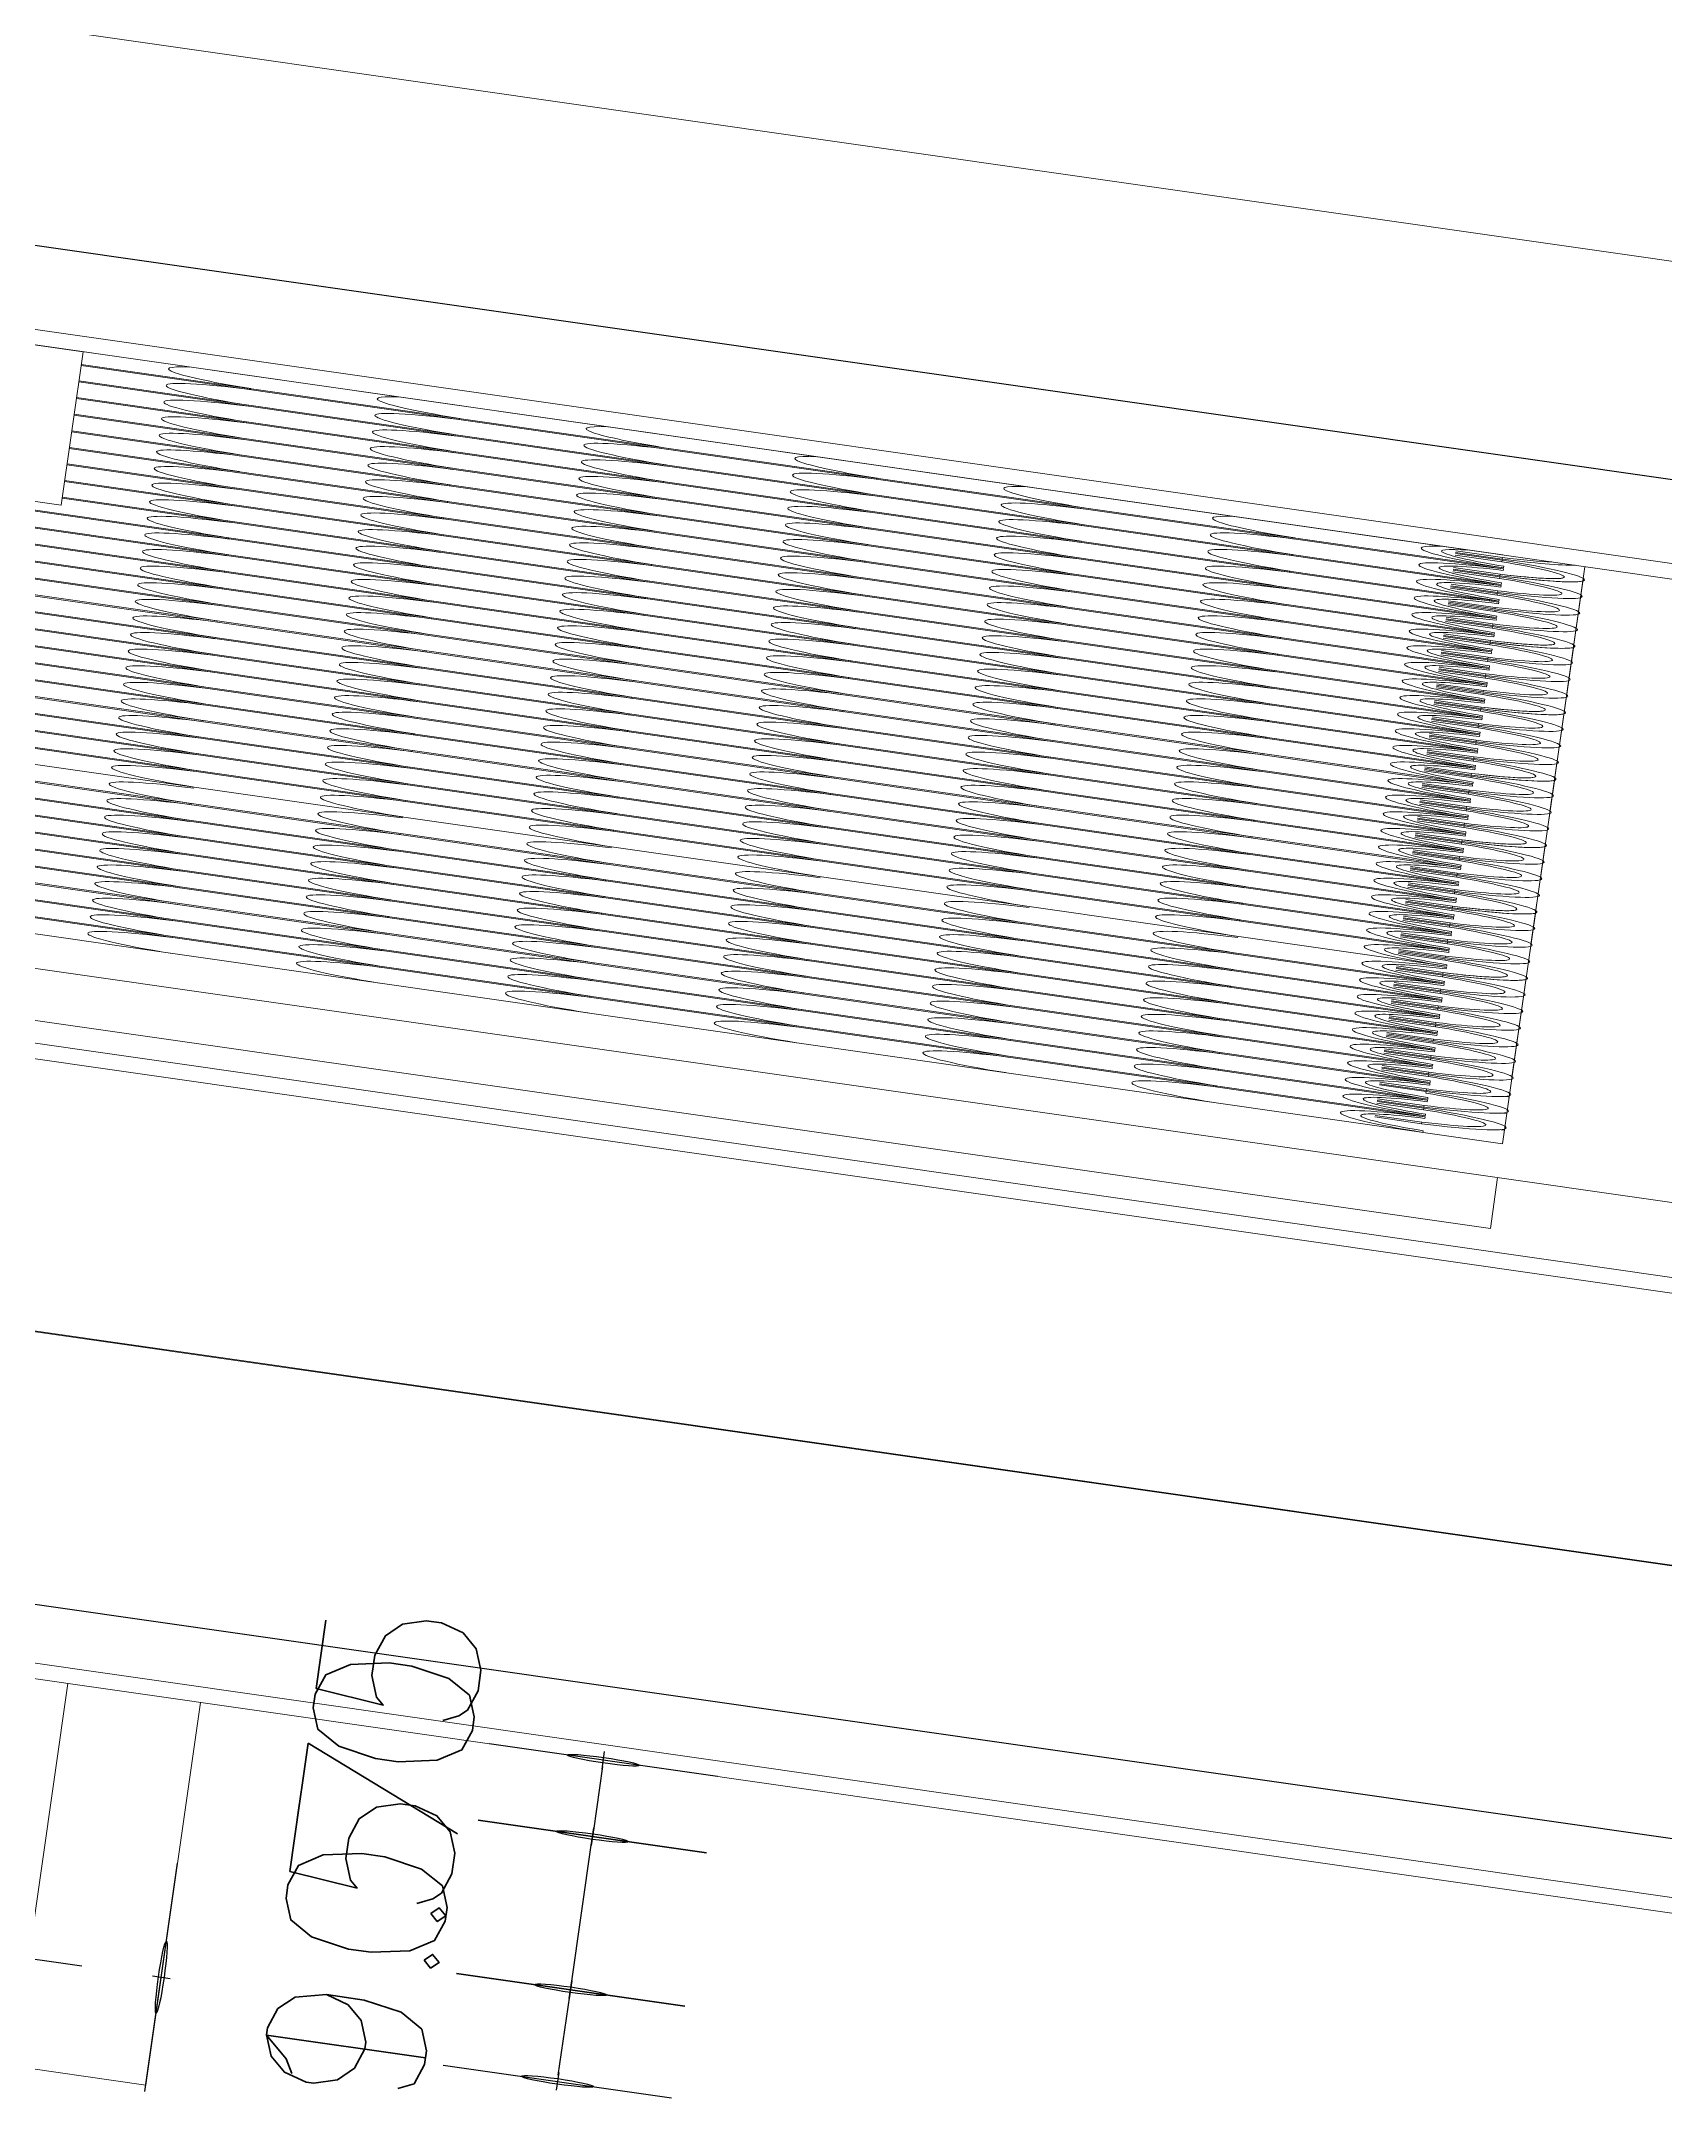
# Model space of a CAD drawing. Header units: millimetres. Extents: x -361192058 to 101130107379, y -14071650034 to 19218552450.
# Drawn here: x -135019.9 to -134947.8, y 40342.8 to 40434.7 of the extents above; entities that cross this region are included whole.
import ezdxf
from ezdxf.enums import TextEntityAlignment as Align

# ---------------------------------------------------------------- set-up
doc = ezdxf.new("R2010")
doc.units = ezdxf.units.MM
doc.header["$LTSCALE"] = 0.5
doc.linetypes.add('HIDDEN', pattern=[0.375, 0.25, -0.125])
for name, color, linetype in [('02', 2, 'Continuous'), ('DIVERSOS', 4, 'Continuous'), ('JANELAS_INTERNO', 2, 'Continuous'), ('parede', 2, 'Continuous'), ('PISO', 8, 'Continuous'), ('proj', 8, 'HIDDEN')]:
    doc.layers.add(name, color=color, linetype=linetype)
doc.layers.add('E-lay-9', color=9, linetype='Continuous', lineweight=9)
doc.styles.get("Standard").update_dxf_attribs({"font": 'txt.shx', "height": 0.12})
doc.dimstyles.new('ESCALA50', dxfattribs={"dimtxt": 0.1, "dimasz": 0.06, "dimexe": 0.18, "dimexo": 0.06, "dimgap": 0.1, "dimtad": 1, "dimzin": 4, "dimdsep": 46, "dimtxsty": 'Standard', "dimblk1": 'BOLA', "dimblk2": 'BOLA', "dimsah": 1, "dimcen": -0.06, "dimse1": 1, "dimse2": 1, "dimclrd": 7, "dimclrt": 3, "dimadec": 0, "dimazin": 0, "dimtfac": 1, "dimtix": 1, "dimtmove": 0, "dimatfit": 3, "dimldrblk": 'BOLA', "dimfxl": 0, "dimtolj": 1, "dimtzin": 4, "dimarcsym": 0})

# ---------------------------------------------------------------- blocks, each defined once
blk = doc.blocks.new('BOLA')
for p, q in [((0, -1.435), (0, 1.435)), ((-1.435, 0), (1.435, 0))]:
    blk.add_line(p, q)
blk.add_circle((0, 0), 0.452)
blk = doc.blocks.new('*D768')
at = {"layer": 'Defpoints', "color": 0, "transparency": 16777216}
for p in [(3914.988, 2426.838), (3914.988, 2419.338), (3915.7056, 2419.338)]:
    blk.add_point(p, dxfattribs=at)
at = {"layer": 'DIVERSOS', "color": 7, "lineweight": -2, "transparency": 16777216}
blk.add_line((3915.7056, 2426.778), (3915.7056, 2419.398), dxfattribs=at)
at = {"layer": 'DIVERSOS', "color": 7, "lineweight": -2, "transparency": 16777216, "xscale": 0.06, "yscale": 0.06, "zscale": 0.06}
for p, rotation in [((3915.7056, 2426.838), 90), ((3915.7056, 2419.338), 270)]:
    blk.add_blockref('BOLA', p, dxfattribs=dict(at, rotation=rotation))
at = {"layer": 'DIVERSOS', "color": 3, "lineweight": 18, "transparency": 16777216, "insert": (3915.5456, 2423.088), "char_height": 0.12, "attachment_point": 5, "rotation": 90}
blk.add_mtext('\\A1;7.50', dxfattribs=at)
blk = doc.blocks.new('*D771')
at = {"layer": 'Defpoints', "color": 0, "transparency": 16777216}
for p in [(3909.838, 2430.188), (3908.7717, 2419.838), (3909.838, 2419.838)]:
    blk.add_point(p, dxfattribs=at)
at = {"layer": 'DIVERSOS', "color": 7, "lineweight": -2, "transparency": 16777216}
blk.add_line((3908.7717, 2430.128), (3908.7717, 2419.898), dxfattribs=at)
at = {"layer": 'DIVERSOS', "color": 7, "lineweight": -2, "transparency": 16777216, "xscale": 0.06, "yscale": 0.06, "zscale": 0.06}
for p, rotation in [((3908.7717, 2430.188), 90), ((3908.7717, 2419.838), 270)]:
    blk.add_blockref('BOLA', p, dxfattribs=dict(at, rotation=rotation))
at = {"layer": 'DIVERSOS', "color": 3, "lineweight": 18, "transparency": 16777216, "insert": (3908.6117, 2425.013), "char_height": 0.12, "attachment_point": 5, "rotation": 90}
blk.add_mtext('\\A1;10.35', dxfattribs=at)
blk = doc.blocks.new('*D772')
at = {"layer": 'Defpoints', "color": 0, "transparency": 16777216}
for p in [(3912.2986, 2426.838), (3912.2986, 2426.238), (3912.2986, 2426.238)]:
    blk.add_point(p, dxfattribs=at)
at = {"layer": 'DIVERSOS', "color": 7, "lineweight": -2, "transparency": 16777216}
blk.add_line((3912.2986, 2426.778), (3912.2986, 2426.298), dxfattribs=at)
at = {"layer": 'DIVERSOS', "color": 7, "lineweight": -2, "transparency": 16777216, "xscale": 0.06, "yscale": 0.06, "zscale": 0.06}
for p, rotation in [((3912.2986, 2426.838), 90), ((3912.2986, 2426.238), 270)]:
    blk.add_blockref('BOLA', p, dxfattribs=dict(at, rotation=rotation))
at = {"layer": 'DIVERSOS', "color": 3, "lineweight": 18, "transparency": 16777216, "insert": (3912.1386, 2426.538), "char_height": 0.12, "attachment_point": 5, "rotation": 90}
blk.add_mtext('\\A1;.60', dxfattribs=at)
blk = doc.blocks.new('*D774')
at = {"layer": 'Defpoints', "color": 0, "transparency": 16777216}
for p in [(3927.9649, 2427.4176), (3928.7425, 2427.4176), (3927.9649, 2422.4176)]:
    blk.add_point(p, dxfattribs=at)
at = {"layer": 'E-lay-9', "color": 7, "lineweight": -2, "transparency": 16777216}
blk.add_line((3928.7425, 2422.4776), (3928.7425, 2427.3576), dxfattribs=at)
at = {"layer": 'E-lay-9', "color": 7, "lineweight": -2, "transparency": 16777216, "xscale": 0.06, "yscale": 0.06, "zscale": 0.06}
for p, rotation in [((3928.7425, 2427.4176), 90), ((3928.7425, 2422.4176), 270)]:
    blk.add_blockref('BOLA', p, dxfattribs=dict(at, rotation=rotation))
at = {"layer": 'E-lay-9', "color": 3, "lineweight": 18, "transparency": 16777216, "insert": (3928.5825, 2424.9176), "char_height": 0.12, "attachment_point": 5, "rotation": 90}
blk.add_mtext('\\A1;5.00', dxfattribs=at)
blk = doc.blocks.new('*D829')
at = {"layer": 'Defpoints', "color": 0, "transparency": 16777216}
for p in [(3895.7116, 2435.988), (3894.6616, 2419.838), (3895.0576, 2419.838)]:
    blk.add_point(p, dxfattribs=at)
at = {"layer": 'DIVERSOS', "color": 7, "lineweight": -2, "transparency": 16777216}
blk.add_line((3895.0576, 2435.928), (3895.0576, 2419.898), dxfattribs=at)
at = {"layer": 'DIVERSOS', "color": 7, "lineweight": -2, "transparency": 16777216, "xscale": 0.06, "yscale": 0.06, "zscale": 0.06}
for p, rotation in [((3895.0576, 2435.988), 90), ((3895.0576, 2419.838), 270)]:
    blk.add_blockref('BOLA', p, dxfattribs=dict(at, rotation=rotation))
at = {"layer": 'DIVERSOS', "color": 3, "lineweight": 18, "transparency": 16777216, "insert": (3894.8976, 2427.913), "char_height": 0.12, "attachment_point": 5, "rotation": 90}
blk.add_mtext('\\A1;16.15', dxfattribs=at)
blk = doc.blocks.new('*D839')
at = {"layer": 'Defpoints', "color": 0, "transparency": 16777216}
for p in [(3914.2405, 2426.838), (3914.988, 2426.838), (3914.2405, 2425.9341)]:
    blk.add_point(p, dxfattribs=at)
at = {"layer": 'JANELAS_INTERNO', "color": 7, "lineweight": -2, "transparency": 16777216}
blk.add_line((3914.928, 2425.9341), (3914.3005, 2425.9341), dxfattribs=at)
at = {"layer": 'JANELAS_INTERNO', "color": 7, "lineweight": -2, "transparency": 16777216, "xscale": 0.06, "yscale": 0.06, "zscale": 0.06, "rotation": 180}
blk.add_blockref('BOLA', (3914.2405, 2425.9341), dxfattribs=at)
at = {"layer": 'JANELAS_INTERNO', "color": 7, "lineweight": -2, "transparency": 16777216, "xscale": 0.06, "yscale": 0.06, "zscale": 0.06}
blk.add_blockref('BOLA', (3914.988, 2425.9341), dxfattribs=at)
at = {"layer": 'JANELAS_INTERNO', "color": 3, "lineweight": 18, "transparency": 16777216, "insert": (3914.6143, 2426.0941), "char_height": 0.12, "attachment_point": 5}
blk.add_mtext('\\A1;.75', dxfattribs=at)
blk = doc.blocks.new('*D840')
at = {"layer": 'Defpoints', "color": 0, "transparency": 16777216}
for p in [(3912.7405, 2426.838), (3914.2405, 2426.838), (3914.2405, 2425.9341)]:
    blk.add_point(p, dxfattribs=at)
at = {"layer": 'JANELAS_INTERNO', "color": 7, "lineweight": -2, "transparency": 16777216}
blk.add_line((3912.8005, 2425.9341), (3914.1805, 2425.9341), dxfattribs=at)
at = {"layer": 'JANELAS_INTERNO', "color": 7, "lineweight": -2, "transparency": 16777216, "xscale": 0.06, "yscale": 0.06, "zscale": 0.06, "rotation": 180}
blk.add_blockref('BOLA', (3912.7405, 2425.9341), dxfattribs=at)
at = {"layer": 'JANELAS_INTERNO', "color": 7, "lineweight": -2, "transparency": 16777216, "xscale": 0.06, "yscale": 0.06, "zscale": 0.06}
blk.add_blockref('BOLA', (3914.2405, 2425.9341), dxfattribs=at)
at = {"layer": 'JANELAS_INTERNO', "color": 3, "lineweight": 18, "transparency": 16777216, "insert": (3913.4905, 2426.0941), "char_height": 0.12, "attachment_point": 5}
blk.add_mtext('\\A1;1.50', dxfattribs=at)
blk = doc.blocks.new('*D841')
at = {"layer": 'Defpoints', "color": 0, "transparency": 16777216}
for p in [(3911.843, 2426.838), (3912.7405, 2426.838), (3912.7405, 2425.9341)]:
    blk.add_point(p, dxfattribs=at)
at = {"layer": 'JANELAS_INTERNO', "color": 7, "lineweight": -2, "transparency": 16777216}
blk.add_line((3911.903, 2425.9341), (3912.6805, 2425.9341), dxfattribs=at)
at = {"layer": 'JANELAS_INTERNO', "color": 7, "lineweight": -2, "transparency": 16777216, "xscale": 0.06, "yscale": 0.06, "zscale": 0.06, "rotation": 180}
blk.add_blockref('BOLA', (3911.843, 2425.9341), dxfattribs=at)
at = {"layer": 'JANELAS_INTERNO', "color": 7, "lineweight": -2, "transparency": 16777216, "xscale": 0.06, "yscale": 0.06, "zscale": 0.06}
blk.add_blockref('BOLA', (3912.7405, 2425.9341), dxfattribs=at)
at = {"layer": 'JANELAS_INTERNO', "color": 3, "lineweight": 18, "transparency": 16777216, "insert": (3912.2918, 2426.0941), "char_height": 0.12, "attachment_point": 5}
blk.add_mtext('\\A1;.90', dxfattribs=at)
blk = doc.blocks.new('APROVADO QUADRA 21.2 MBVII')
at = {"layer": '02', "color": 8, "lineweight": 18}
for p, q in [((3921.3065, 2425.3346), (3921.3065, 2427.4176)), ((3921.8065, 2427.4176), (3921.8065, 2425.0176)), ((3921.8065, 2425.3346), (3921.3065, 2425.3346))]:
    blk.add_line(p, q, dxfattribs=at)
at = {"layer": '02', "lineweight": 18}
for points in [[(3918.3192, 2446.6633), (3904.4806, 2446.6633), (3904.4806, 2412.8464), (3918.3192, 2412.8464)], [(3930.8392, 2429.0101), (3918.3255, 2429.0101), (3918.3255, 2420.0708), (3930.8392, 2420.0708)]]:
    blk.add_lwpolyline(points, close=True, dxfattribs=at)
at = {"layer": 'E-lay-9', "lineweight": 18}
for p, q in [((3920.9378, 2424.9676), (3920.9378, 2427.4176)), ((3921.0878, 2425.0176), (3921.0878, 2427.4176)), ((3922.1378, 2427.4176), (3922.1378, 2425.3346)), ((3927.7878, 2425.0176), (3927.7878, 2427.4176)), ((3927.9378, 2427.4176), (3927.9378, 2424.9676)), ((3927.7878, 2425.3966), (3927.7878, 2427.3322)), ((3922.1378, 2425.3346), (3922.1378, 2427.2846)), ((3922.2902, 2425.3966), (3922.2902, 2427.2846)), ((3922.3004, 2425.3966), (3922.3004, 2427.2846)), ((3922.4528, 2425.3966), (3922.4528, 2427.2846)), ((3922.463, 2425.3966), (3922.463, 2427.2846)), ((3922.6154, 2425.3966), (3922.6154, 2427.2846)), ((3922.6255, 2425.3966), (3922.6255, 2427.2846)), ((3922.7779, 2425.3966), (3922.7779, 2427.2846)), ((3922.7881, 2425.3966), (3922.7881, 2427.2846)), ((3922.9405, 2425.3966), (3922.9405, 2427.2846)), ((3922.9507, 2425.3966), (3922.9507, 2427.2846)), ((3923.1031, 2425.3966), (3923.1031, 2427.2846)), ((3923.1132, 2425.3966), (3923.1132, 2427.2846)), ((3923.2656, 2425.3966), (3923.2656, 2427.2846)), ((3923.2758, 2425.3966), (3923.2758, 2427.2846)), ((3923.4282, 2425.3966), (3923.4282, 2427.2846)), ((3923.4384, 2425.3966), (3923.4384, 2427.2846)), ((3923.5908, 2425.3966), (3923.5908, 2427.2846)), ((3923.6009, 2425.3966), (3923.6009, 2427.2846)), ((3923.7635, 2425.3966), (3923.7635, 2427.2846)), ((3923.9159, 2425.3966), (3923.9159, 2427.2846)), ((3923.9261, 2425.3966), (3923.9261, 2427.2846)), ((3924.0785, 2425.3966), (3924.0785, 2427.2846)), ((3924.0887, 2425.3966), (3924.0887, 2427.2846)), ((3924.2411, 2425.3966), (3924.2411, 2427.2846)), ((3924.2512, 2425.3966), (3924.2512, 2427.2846)), ((3924.4036, 2425.3966), (3924.4036, 2427.2846)), ((3924.4138, 2425.3966), (3924.4138, 2427.2846)), ((3924.5662, 2425.3966), (3924.5662, 2427.2846)), ((3924.5764, 2425.3966), (3924.5764, 2427.2846)), ((3924.7288, 2425.3966), (3924.7288, 2427.2846)), ((3924.7389, 2425.3966), (3924.7389, 2427.2846)), ((3924.8913, 2425.3966), (3924.8913, 2427.2846)), ((3924.9015, 2425.3966), (3924.9015, 2427.2846)), ((3925.0539, 2425.3966), (3925.0539, 2427.2846)), ((3925.0641, 2425.3966), (3925.0641, 2427.2846)), ((3925.2165, 2425.3966), (3925.2165, 2427.2846)), ((3925.2266, 2425.3966), (3925.2266, 2427.2846)), ((3925.3791, 2425.3966), (3925.3791, 2427.2846)), ((3925.3892, 2425.3966), (3925.3892, 2427.2846)), ((3925.5416, 2425.3966), (3925.5416, 2427.2846)), ((3925.5518, 2425.3966), (3925.5518, 2427.2846)), ((3925.7042, 2425.3966), (3925.7042, 2427.2846)), ((3925.7144, 2425.3966), (3925.7144, 2427.2846)), ((3925.8668, 2425.3966), (3925.8668, 2427.2846)), ((3925.8769, 2425.3966), (3925.8769, 2427.2846)), ((3926.0293, 2425.3966), (3926.0293, 2427.2846)), ((3926.0395, 2425.3966), (3926.0395, 2427.2846)), ((3926.1919, 2425.3966), (3926.1919, 2427.2846)), ((3926.2021, 2425.3966), (3926.2021, 2427.2846)), ((3926.3545, 2425.3966), (3926.3545, 2426.4676)), ((3926.3646, 2425.3966), (3926.3646, 2426.4676)), ((3926.517, 2425.3966), (3926.517, 2426.4676)), ((3926.5272, 2425.3966), (3926.5272, 2426.4676)), ((3926.6796, 2425.3966), (3926.6796, 2426.4676)), ((3926.6898, 2425.3966), (3926.6898, 2426.4676)), ((3926.8422, 2425.3966), (3926.8422, 2426.4676)), ((3926.8523, 2425.3966), (3926.8523, 2426.4676)), ((3927.0048, 2425.3966), (3927.0048, 2426.4676)), ((3927.0149, 2425.3966), (3927.0149, 2426.4676)), ((3927.1673, 2425.3966), (3927.1673, 2426.4676)), ((3927.1775, 2425.3966), (3927.1775, 2426.4676)), ((3927.3299, 2425.3966), (3927.3299, 2426.4676)), ((3927.3401, 2425.3966), (3927.3401, 2426.4676)), ((3927.4925, 2425.3966), (3927.4925, 2426.4676)), ((3927.5026, 2425.3966), (3927.5026, 2426.4676)), ((3927.655, 2425.3966), (3927.655, 2426.4676)), ((3927.6652, 2425.3966), (3927.6652, 2426.4676)), ((3922.2191, 2425.3966), (3922.2191, 2425.4318)), ((3922.2347, 2425.3966), (3922.2347, 2425.4318)), ((3922.3559, 2425.3966), (3922.3559, 2425.4318)), ((3922.3715, 2425.3966), (3922.3715, 2425.4318)), ((3922.3817, 2425.3966), (3922.3817, 2425.4318)), ((3922.3973, 2425.3966), (3922.3973, 2425.4318)), ((3922.5341, 2425.3966), (3922.5341, 2425.4318)), ((3922.5442, 2425.3966), (3922.5442, 2425.4318)), ((3922.5598, 2425.3966), (3922.5598, 2425.4318)), ((3922.6811, 2425.3966), (3922.6811, 2425.4318)), ((3922.6967, 2425.3966), (3922.6967, 2425.4318)), ((3922.7068, 2425.3966), (3922.7068, 2425.4318)), ((3922.7224, 2425.3966), (3922.7224, 2425.4318)), ((3922.8436, 2425.3966), (3922.8436, 2425.4318)), ((3922.8592, 2425.3966), (3922.8592, 2425.4318)), ((3922.8694, 2425.3966), (3922.8694, 2425.4318)), ((3922.885, 2425.3966), (3922.885, 2425.4318)), ((3923.0062, 2425.3966), (3923.0062, 2425.4318)), ((3923.0218, 2425.3966), (3923.0218, 2425.4318)), ((3923.032, 2425.3966), (3923.032, 2425.4318)), ((3923.0475, 2425.3966), (3923.0475, 2425.4318)), ((3923.1688, 2425.3966), (3923.1688, 2425.4318)), ((3923.1844, 2425.3966), (3923.1844, 2425.4318)), ((3923.1945, 2425.3966), (3923.1945, 2425.4318)), ((3923.2101, 2425.3966), (3923.2101, 2425.4318)), ((3923.3313, 2425.3966), (3923.3313, 2425.4318)), ((3923.3469, 2425.3966), (3923.3469, 2425.4318)), ((3923.3571, 2425.3966), (3923.3571, 2425.4318)), ((3923.3727, 2425.3966), (3923.3727, 2425.4318)), ((3923.4939, 2425.3966), (3923.4939, 2425.4318)), ((3923.5095, 2425.3966), (3923.5095, 2425.4318)), ((3923.5197, 2425.3966), (3923.5197, 2425.4318)), ((3923.5352, 2425.3966), (3923.5352, 2425.4318)), ((3923.6565, 2425.3966), (3923.6565, 2425.4318)), ((3923.6721, 2425.3966), (3923.6721, 2425.4318)), ((3923.6822, 2425.3966), (3923.6822, 2425.4318)), ((3923.6978, 2425.3966), (3923.6978, 2425.4318)), ((3923.8191, 2425.3966), (3923.8191, 2425.4318)), ((3923.8346, 2425.3966), (3923.8346, 2425.4318)), ((3923.8448, 2425.3966), (3923.8448, 2425.4318)), ((3923.8604, 2425.3966), (3923.8604, 2425.4318)), ((3923.9816, 2425.3966), (3923.9816, 2425.4318)), ((3923.9972, 2425.3966), (3923.9972, 2425.4318)), ((3924.0074, 2425.3966), (3924.0074, 2425.4318)), ((3924.023, 2425.3966), (3924.023, 2425.4318)), ((3924.1442, 2425.3966), (3924.1442, 2425.4318)), ((3924.1598, 2425.3966), (3924.1598, 2425.4318)), ((3924.1699, 2425.3966), (3924.1699, 2425.4318)), ((3924.1855, 2425.3966), (3924.1855, 2425.4318)), ((3924.3068, 2425.3966), (3924.3068, 2425.4318)), ((3924.3224, 2425.3966), (3924.3224, 2425.4318)), ((3924.3325, 2425.3966), (3924.3325, 2425.4318)), ((3924.3481, 2425.3966), (3924.3481, 2425.4318)), ((3924.4693, 2425.3966), (3924.4693, 2425.4318)), ((3924.4849, 2425.3966), (3924.4849, 2425.4318)), ((3924.4951, 2425.3966), (3924.4951, 2425.4318)), ((3924.5107, 2425.3966), (3924.5107, 2425.4318)), ((3924.6319, 2425.3966), (3924.6319, 2425.4318)), ((3924.6475, 2425.3966), (3924.6475, 2425.4318)), ((3924.6577, 2425.3966), (3924.6577, 2425.4318)), ((3924.6732, 2425.3966), (3924.6732, 2425.4318)), ((3924.7945, 2425.3966), (3924.7945, 2425.4318)), ((3924.8101, 2425.3966), (3924.8101, 2425.4318)), ((3924.8202, 2425.3966), (3924.8202, 2425.4318)), ((3924.8358, 2425.3966), (3924.8358, 2425.4318)), ((3924.957, 2425.3966), (3924.957, 2425.4318)), ((3924.9726, 2425.3966), (3924.9726, 2425.4318)), ((3924.9828, 2425.3966), (3924.9828, 2425.4318)), ((3924.9984, 2425.3966), (3924.9984, 2425.4318)), ((3925.1196, 2425.3966), (3925.1196, 2425.4318)), ((3925.1352, 2425.3966), (3925.1352, 2425.4318)), ((3925.1454, 2425.3966), (3925.1454, 2425.4318)), ((3925.1609, 2425.3966), (3925.1609, 2425.4318)), ((3925.2822, 2425.3966), (3925.2822, 2425.4318)), ((3925.2978, 2425.3966), (3925.2978, 2425.4318)), ((3925.3079, 2425.3966), (3925.3079, 2425.4318)), ((3925.3235, 2425.3966), (3925.3235, 2425.4318)), ((3925.4448, 2425.3966), (3925.4448, 2425.4318)), ((3925.4603, 2425.3966), (3925.4603, 2425.4318)), ((3925.4705, 2425.3966), (3925.4705, 2425.4318)), ((3925.4861, 2425.3966), (3925.4861, 2425.4318)), ((3925.6073, 2425.3966), (3925.6073, 2425.4318)), ((3925.6229, 2425.3966), (3925.6229, 2425.4318)), ((3925.6331, 2425.3966), (3925.6331, 2425.4318)), ((3925.6487, 2425.3966), (3925.6487, 2425.4318)), ((3925.7699, 2425.3966), (3925.7699, 2425.4318)), ((3925.7855, 2425.3966), (3925.7855, 2425.4318)), ((3925.7956, 2425.3966), (3925.7956, 2425.4318)), ((3925.8112, 2425.3966), (3925.8112, 2425.4318)), ((3925.9325, 2425.3966), (3925.9325, 2425.4318)), ((3925.9481, 2425.3966), (3925.9481, 2425.4318)), ((3925.9582, 2425.3966), (3925.9582, 2425.4318)), ((3925.9738, 2425.3966), (3925.9738, 2425.4318)), ((3926.095, 2425.3966), (3926.095, 2425.4318)), ((3926.1106, 2425.3966), (3926.1106, 2425.4318)), ((3926.1208, 2425.3966), (3926.1208, 2425.4318)), ((3926.1364, 2425.3966), (3926.1364, 2425.4318)), ((3926.2576, 2425.3966), (3926.2576, 2425.4318)), ((3926.2732, 2425.3966), (3926.2732, 2425.4318)), ((3926.2834, 2425.3966), (3926.2834, 2425.4318)), ((3926.2989, 2425.3966), (3926.2989, 2425.4318)), ((3926.4202, 2425.3966), (3926.4202, 2425.4318)), ((3926.4358, 2425.3966), (3926.4358, 2425.4318)), ((3926.4459, 2425.3966), (3926.4459, 2425.4318)), ((3926.4615, 2425.3966), (3926.4615, 2425.4318)), ((3926.5827, 2425.3966), (3926.5827, 2425.4318)), ((3926.5983, 2425.3966), (3926.5983, 2425.4318)), ((3926.6085, 2425.3966), (3926.6085, 2425.4318)), ((3926.6241, 2425.3966), (3926.6241, 2425.4318)), ((3926.7453, 2425.3966), (3926.7453, 2425.4318)), ((3926.7609, 2425.3966), (3926.7609, 2425.4318)), ((3926.7711, 2425.3966), (3926.7711, 2425.4318)), ((3926.7866, 2425.3966), (3926.7866, 2425.4318)), ((3926.9079, 2425.3966), (3926.9079, 2425.4318)), ((3926.9235, 2425.3966), (3926.9235, 2425.4318)), ((3926.9336, 2425.3966), (3926.9336, 2425.4318)), ((3926.9492, 2425.3966), (3926.9492, 2425.4318)), ((3927.0705, 2425.3966), (3927.0705, 2425.4318)), ((3927.086, 2425.3966), (3927.086, 2425.4318)), ((3927.0962, 2425.3966), (3927.0962, 2425.4318)), ((3927.1118, 2425.3966), (3927.1118, 2425.4318)), ((3927.233, 2425.3966), (3927.233, 2425.4318)), ((3927.2486, 2425.3966), (3927.2486, 2425.4318)), ((3927.2588, 2425.3966), (3927.2588, 2425.4318)), ((3927.2744, 2425.3966), (3927.2744, 2425.4318)), ((3927.3956, 2425.3966), (3927.3956, 2425.4318)), ((3927.4112, 2425.3966), (3927.4112, 2425.4318)), ((3927.4213, 2425.3966), (3927.4213, 2425.4318)), ((3927.4369, 2425.3966), (3927.4369, 2425.4318)), ((3927.5582, 2425.3966), (3927.5582, 2425.4318)), ((3927.5738, 2425.3966), (3927.5738, 2425.4318)), ((3927.5839, 2425.3966), (3927.5839, 2425.4318)), ((3927.5995, 2425.3966), (3927.5995, 2425.4318)), ((3927.7207, 2425.3966), (3927.7207, 2425.4318)), ((3927.7363, 2425.3966), (3927.7363, 2425.4318)), ((3927.7465, 2425.3966), (3927.7465, 2425.4318)), ((3927.7621, 2425.3966), (3927.7621, 2425.4318)), ((3922.1378, 2425.3346), (3923.7636, 2425.3346)), ((3922.7881, 2425.3346), (3924.4138, 2425.3346)), ((3923.4384, 2425.3346), (3925.0641, 2425.3346)), ((3924.0887, 2425.3346), (3925.7144, 2425.3346)), ((3924.7389, 2425.3346), (3926.3647, 2425.3346)), ((3925.3892, 2425.3346), (3927.015, 2425.3346)), ((3926.0395, 2425.3346), (3927.6652, 2425.3346)), ((3926.2021, 2425.3346), (3927.7878, 2425.3346))]:
    blk.add_line(p, q, dxfattribs=at)
blk.add_lwpolyline([(3927.7878, 2426.4676), (3927.7878, 2427.4176), (3926.2878, 2427.4176), (3926.2878, 2426.4676)], close=True, dxfattribs=at)
at = {"layer": 'E-lay-9', "lineweight": 18, "flags": 128}
for points in [[(3922.1378, 2425.3946), (3922.1534, 2425.3946, -0.788263), (3922.2746, 2425.3946), (3922.2902, 2425.3946, 0.827036)], [(3922.3004, 2425.3946), (3922.316, 2425.3946, -0.788263), (3922.4372, 2425.3946), (3922.4528, 2425.3946, 0.827036)], [(3922.463, 2425.3946), (3922.4785, 2425.3946, -0.788263), (3922.5998, 2425.3946), (3922.6154, 2425.3946, 0.827036)], [(3922.6255, 2425.3946), (3922.6411, 2425.3946, -0.788263), (3922.7624, 2425.3946), (3922.7779, 2425.3946, 0.827036)], [(3922.7881, 2425.3946), (3922.8037, 2425.3946, -0.788263), (3922.9249, 2425.3946), (3922.9405, 2425.3946, 0.827036)], [(3922.9507, 2425.3946), (3922.9663, 2425.3946, -0.788263), (3923.0875, 2425.3946), (3923.1031, 2425.3946, 0.827036)], [(3923.1132, 2425.3946), (3923.1288, 2425.3946, -0.788263), (3923.2501, 2425.3946), (3923.2656, 2425.3946, 0.827036)], [(3923.2758, 2425.3946), (3923.2914, 2425.3946, -0.788263), (3923.4126, 2425.3946), (3923.4282, 2425.3946, 0.827036)], [(3923.4384, 2425.3946), (3923.454, 2425.3946, -0.788263), (3923.5752, 2425.3946), (3923.5908, 2425.3946, 0.827036)], [(3923.6009, 2425.3946), (3923.6165, 2425.3946, -0.788263), (3923.7378, 2425.3946), (3923.7534, 2425.3946, 0.827036)], [(3923.7635, 2425.3946), (3923.7791, 2425.3946, -0.788263), (3923.9003, 2425.3946), (3923.9159, 2425.3946, 0.827036)], [(3923.9261, 2425.3946), (3923.9417, 2425.3946, -0.788263), (3924.0629, 2425.3946), (3924.0785, 2425.3946, 0.827036)], [(3924.0887, 2425.3946), (3924.1042, 2425.3946, -0.788263), (3924.2255, 2425.3946), (3924.2411, 2425.3946, 0.827036)], [(3924.2512, 2425.3946), (3924.2668, 2425.3946, -0.788263), (3924.388, 2425.3946), (3924.4036, 2425.3946, 0.827036)], [(3924.4138, 2425.3946), (3924.4294, 2425.3946, -0.788263), (3924.5506, 2425.3946), (3924.5662, 2425.3946, 0.827036)], [(3924.5764, 2425.3946), (3924.592, 2425.3946, -0.788263), (3924.7132, 2425.3946), (3924.7288, 2425.3946, 0.827036)], [(3924.7389, 2425.3946), (3924.7545, 2425.3946, -0.788263), (3924.8758, 2425.3946), (3924.8913, 2425.3946, 0.827036)], [(3924.9015, 2425.3946), (3924.9171, 2425.3946, -0.788263), (3925.0383, 2425.3946), (3925.0539, 2425.3946, 0.827036)], [(3925.0641, 2425.3946), (3925.0797, 2425.3946, -0.788263), (3925.2009, 2425.3946), (3925.2165, 2425.3946, 0.827036)], [(3925.2266, 2425.3946), (3925.2422, 2425.3946, -0.788263), (3925.3635, 2425.3946), (3925.3791, 2425.3946, 0.827036)], [(3925.3892, 2425.3946), (3925.4048, 2425.3946, -0.788263), (3925.526, 2425.3946), (3925.5416, 2425.3946, 0.827036)], [(3925.5518, 2425.3946), (3925.5674, 2425.3946, -0.788263), (3925.6886, 2425.3946), (3925.7042, 2425.3946, 0.827036)], [(3925.7144, 2425.3946), (3925.7299, 2425.3946, -0.788263), (3925.8512, 2425.3946), (3925.8668, 2425.3946, 0.827036)], [(3925.8769, 2425.3946), (3925.8925, 2425.3946, -0.788263), (3926.0137, 2425.3946), (3926.0293, 2425.3946, 0.827036)], [(3926.0395, 2425.3946), (3926.0551, 2425.3946, -0.788263), (3926.1763, 2425.3946), (3926.1919, 2425.3946, 0.827036)], [(3926.2021, 2425.3946), (3926.2177, 2425.3946, -0.788263), (3926.3389, 2425.3946), (3926.3545, 2425.3946, 0.827036)], [(3926.3646, 2425.3946), (3926.3802, 2425.3946, -0.788263), (3926.5015, 2425.3946), (3926.517, 2425.3946, 0.827036)], [(3926.5272, 2425.3946), (3926.5428, 2425.3946, -0.788263), (3926.664, 2425.3946), (3926.6796, 2425.3946, 0.827036)], [(3926.6898, 2425.3946), (3926.7054, 2425.3946, -0.788263), (3926.8266, 2425.3946), (3926.8422, 2425.3946, 0.827036)], [(3926.8523, 2425.3946), (3926.8679, 2425.3946, -0.788263), (3926.9892, 2425.3946), (3927.0048, 2425.3946, 0.827036)], [(3927.0149, 2425.3946), (3927.0305, 2425.3946, -0.788263), (3927.1517, 2425.3946), (3927.1673, 2425.3946, 0.827036)], [(3927.1775, 2425.3946), (3927.1931, 2425.3946, -0.788263), (3927.3143, 2425.3946), (3927.3299, 2425.3946, 0.827036)], [(3927.3401, 2425.3946), (3927.3556, 2425.3946, -0.788263), (3927.4769, 2425.3946), (3927.4925, 2425.3946, 0.827036)], [(3927.5026, 2425.3946), (3927.5182, 2425.3946, -0.788263), (3927.6394, 2425.3946), (3927.655, 2425.3946, 0.827036)], [(3922.2191, 2425.3966), (3922.2347, 2425.3966, 0.788263), (3922.3559, 2425.3966), (3922.3715, 2425.3966, -0.827036)], [(3922.3817, 2425.3966), (3922.3973, 2425.3966, 0.788263), (3922.5185, 2425.3966), (3922.5341, 2425.3966, -0.827036)], [(3922.5442, 2425.3966), (3922.5598, 2425.3966, 0.788263), (3922.6811, 2425.3966), (3922.6967, 2425.3966, -0.827036)], [(3922.7068, 2425.3966), (3922.7224, 2425.3966, 0.788263), (3922.8436, 2425.3966), (3922.8592, 2425.3966, -0.827036)], [(3922.8694, 2425.3966), (3922.885, 2425.3966, 0.788263), (3923.0062, 2425.3966), (3923.0218, 2425.3966, -0.827036)], [(3923.032, 2425.3966), (3923.0475, 2425.3966, 0.788263), (3923.1688, 2425.3966), (3923.1844, 2425.3966, -0.827036)], [(3923.1945, 2425.3966), (3923.2101, 2425.3966, 0.788263), (3923.3313, 2425.3966), (3923.3469, 2425.3966, -0.827036)], [(3923.3571, 2425.3966), (3923.3727, 2425.3966, 0.788263), (3923.4939, 2425.3966), (3923.5095, 2425.3966, -0.827036)], [(3923.5197, 2425.3966), (3923.5352, 2425.3966, 0.788263), (3923.6565, 2425.3966), (3923.6721, 2425.3966, -0.827036)], [(3923.6822, 2425.3966), (3923.6978, 2425.3966, 0.788263), (3923.8191, 2425.3966), (3923.8346, 2425.3966, -0.827036)], [(3923.8448, 2425.3966), (3923.8604, 2425.3966, 0.788263), (3923.9816, 2425.3966), (3923.9972, 2425.3966, -0.827036)], [(3924.0074, 2425.3966), (3924.023, 2425.3966, 0.788263), (3924.1442, 2425.3966), (3924.1598, 2425.3966, -0.827036)], [(3924.1699, 2425.3966), (3924.1855, 2425.3966, 0.788263), (3924.3068, 2425.3966), (3924.3224, 2425.3966, -0.827036)], [(3924.3325, 2425.3966), (3924.3481, 2425.3966, 0.788263), (3924.4693, 2425.3966), (3924.4849, 2425.3966, -0.827036)], [(3924.4951, 2425.3966), (3924.5107, 2425.3966, 0.788263), (3924.6319, 2425.3966), (3924.6475, 2425.3966, -0.827036)], [(3924.6577, 2425.3966), (3924.6732, 2425.3966, 0.788263), (3924.7945, 2425.3966), (3924.8101, 2425.3966, -0.827036)], [(3924.8202, 2425.3966), (3924.8358, 2425.3966, 0.788263), (3924.957, 2425.3966), (3924.9726, 2425.3966, -0.827036)], [(3924.9828, 2425.3966), (3924.9984, 2425.3966, 0.788263), (3925.1196, 2425.3966), (3925.1352, 2425.3966, -0.827036)], [(3925.1454, 2425.3966), (3925.1609, 2425.3966, 0.788263), (3925.2822, 2425.3966), (3925.2978, 2425.3966, -0.827036)], [(3925.3079, 2425.3966), (3925.3235, 2425.3966, 0.788263), (3925.4448, 2425.3966), (3925.4603, 2425.3966, -0.827036)], [(3925.4705, 2425.3966), (3925.4861, 2425.3966, 0.788263), (3925.6073, 2425.3966), (3925.6229, 2425.3966, -0.827036)], [(3925.6331, 2425.3966), (3925.6487, 2425.3966, 0.788263), (3925.7699, 2425.3966), (3925.7855, 2425.3966, -0.827036)], [(3925.7956, 2425.3966), (3925.8112, 2425.3966, 0.788263), (3925.9325, 2425.3966), (3925.9481, 2425.3966, -0.827036)], [(3925.9582, 2425.3966), (3925.9738, 2425.3966, 0.788263), (3926.095, 2425.3966), (3926.1106, 2425.3966, -0.827036)], [(3926.1208, 2425.3966), (3926.1364, 2425.3966, 0.788263), (3926.2576, 2425.3966), (3926.2732, 2425.3966, -0.827036)], [(3926.2834, 2425.3966), (3926.2989, 2425.3966, 0.788263), (3926.4202, 2425.3966), (3926.4358, 2425.3966, -0.827036)], [(3926.4459, 2425.3966), (3926.4615, 2425.3966, 0.788263), (3926.5827, 2425.3966), (3926.5983, 2425.3966, -0.827036)], [(3926.6085, 2425.3966), (3926.6241, 2425.3966, 0.788263), (3926.7453, 2425.3966), (3926.7609, 2425.3966, -0.827036)], [(3926.7711, 2425.3966), (3926.7866, 2425.3966, 0.788263), (3926.9079, 2425.3966), (3926.9235, 2425.3966, -0.827036)], [(3926.9336, 2425.3966), (3926.9492, 2425.3966, 0.788263), (3927.0705, 2425.3966), (3927.086, 2425.3966, -0.827036)], [(3927.0962, 2425.3966), (3927.1118, 2425.3966, 0.788263), (3927.233, 2425.3966), (3927.2486, 2425.3966, -0.827036)], [(3927.2588, 2425.3966), (3927.2744, 2425.3966, 0.788263), (3927.3956, 2425.3966), (3927.4112, 2425.3966, -0.827036)], [(3927.4213, 2425.3966), (3927.4369, 2425.3966, 0.788263), (3927.5582, 2425.3966), (3927.5738, 2425.3966, -0.827036)], [(3927.5839, 2425.3966), (3927.5995, 2425.3966, 0.788263), (3927.7207, 2425.3966), (3927.7363, 2425.3966, -0.827036)]]:
    blk.add_lwpolyline(points, format="xyb", close=True, dxfattribs=at)
for points in [[(3927.7878, 2425.4422, 0.553916), (3927.6652, 2425.3946), (3927.6808, 2425.3946, -0.60452), (3927.7878, 2425.4216)], [(3923.7636, 2425.3338, -0.378735), (3923.6822, 2425.3966), (3923.6978, 2425.3966, 0.369975), (3923.7636, 2425.3491)], [(3924.4138, 2425.3338, -0.378735), (3924.3325, 2425.3966), (3924.3481, 2425.3966, 0.369975), (3924.4138, 2425.3491)], [(3925.0641, 2425.3338, -0.378735), (3924.9828, 2425.3966), (3924.9984, 2425.3966, 0.369975), (3925.0641, 2425.3491)], [(3925.7144, 2425.3338, -0.378735), (3925.6331, 2425.3966), (3925.6487, 2425.3966, 0.369975), (3925.7144, 2425.3491)], [(3926.3647, 2425.3338, -0.378735), (3926.2834, 2425.3966), (3926.2989, 2425.3966, 0.369975), (3926.3647, 2425.3491)], [(3927.015, 2425.3338, -0.378735), (3926.9336, 2425.3966), (3926.9492, 2425.3966, 0.369975), (3927.015, 2425.3491)], [(3927.6652, 2425.3338, -0.378735), (3927.5839, 2425.3966), (3927.5995, 2425.3966, 0.369975), (3927.6652, 2425.3491)], [(3927.7878, 2425.3419, -0.23306), (3927.7465, 2425.3966), (3927.7621, 2425.3966, 0.187537), (3927.7878, 2425.3595, 0.187537)]]:
    blk.add_lwpolyline(points, format="xyb", dxfattribs=at)
at = {"layer": 'E-lay-9', "lineweight": 18}
for centre, start, end in [((3922.214, 2426.325), 10.8161, 169.1839), ((3922.3766, 2426.325), 10.8161, 169.1839), ((3922.5392, 2426.325), 10.8161, 169.1839), ((3922.7017, 2426.325), 10.8161, 169.1839), ((3922.8643, 2426.325), 10.8161, 169.1839), ((3923.0269, 2426.325), 10.8161, 169.1839), ((3923.1894, 2426.325), 10.8161, 169.1839), ((3923.352, 2426.325), 10.8161, 169.1839), ((3923.5146, 2426.325), 10.8161, 169.1839), ((3923.6772, 2426.325), 10.8161, 169.1839), ((3923.8397, 2426.325), 10.8161, 169.1839), ((3924.0023, 2426.325), 10.8161, 169.1839), ((3924.1649, 2426.325), 10.8161, 169.1839), ((3924.3274, 2426.325), 10.8161, 169.1839), ((3924.49, 2426.325), 10.8161, 169.1839), ((3924.6526, 2426.325), 10.8161, 169.1839), ((3924.8151, 2426.325), 10.8161, 169.1839), ((3924.9777, 2426.325), 10.8161, 169.1839), ((3925.1403, 2426.325), 10.8161, 169.1839), ((3925.3029, 2426.325), 10.8161, 169.1839), ((3925.4654, 2426.325), 10.8161, 169.1839), ((3925.628, 2426.325), 10.8161, 169.1839), ((3925.7906, 2426.325), 10.8161, 169.1839), ((3925.9531, 2426.325), 10.8161, 169.1839), ((3926.1157, 2426.325), 10.8161, 169.1839), ((3926.2783, 2426.325), 10.8161, 169.1839), ((3926.4408, 2426.325), 10.8161, 169.1839), ((3926.6034, 2426.325), 10.8161, 169.1839), ((3926.766, 2426.325), 10.8161, 169.1839), ((3926.9286, 2426.325), 10.8161, 169.1839), ((3927.0911, 2426.325), 10.8161, 169.1839), ((3927.2537, 2426.325), 10.8161, 169.1839), ((3927.4163, 2426.325), 10.8161, 169.1839), ((3927.5788, 2426.325), 10.8161, 169.1839), ((3927.7414, 2426.325), 53.2529, 169.1839), ((3922.214, 2426.1675), 10.8161, 169.1839), ((3922.3766, 2426.1675), 10.8161, 169.1839), ((3922.5392, 2426.1675), 10.8161, 169.1839), ((3922.7017, 2426.1675), 10.8161, 169.1839), ((3922.8643, 2426.1675), 10.8161, 169.1839), ((3923.0269, 2426.1675), 10.8161, 169.1839), ((3923.1894, 2426.1675), 10.8161, 169.1839), ((3923.352, 2426.1675), 10.8161, 169.1839), ((3923.5146, 2426.1675), 10.8161, 169.1839), ((3923.6772, 2426.1675), 10.8161, 169.1839), ((3923.8397, 2426.1675), 10.8161, 169.1839), ((3924.0023, 2426.1675), 10.8161, 169.1839), ((3924.1649, 2426.1675), 10.8161, 169.1839), ((3924.3274, 2426.1675), 10.8161, 169.1839), ((3924.49, 2426.1675), 10.8161, 169.1839), ((3924.6526, 2426.1675), 10.8161, 169.1839), ((3924.8151, 2426.1675), 10.8161, 169.1839), ((3924.9777, 2426.1675), 10.8161, 169.1839), ((3925.1403, 2426.1675), 10.8161, 169.1839), ((3925.3029, 2426.1675), 10.8161, 169.1839), ((3925.4654, 2426.1675), 10.8161, 169.1839), ((3925.628, 2426.1675), 10.8161, 169.1839), ((3925.7906, 2426.1675), 10.8161, 169.1839), ((3925.9531, 2426.1675), 10.8161, 169.1839), ((3926.1157, 2426.1675), 10.8161, 169.1839), ((3926.2783, 2426.1675), 10.8161, 169.1839), ((3926.4408, 2426.1675), 10.8161, 169.1839), ((3926.6034, 2426.1675), 10.8161, 169.1839), ((3926.766, 2426.1675), 10.8161, 169.1839), ((3926.9286, 2426.1675), 10.8161, 169.1839), ((3927.0911, 2426.1675), 10.8161, 169.1839), ((3927.2537, 2426.1675), 10.8161, 169.1839), ((3927.4163, 2426.1675), 10.8161, 169.1839), ((3927.5788, 2426.1675), 10.8161, 169.1839), ((3927.7414, 2426.1675), 53.2529, 169.1839), ((3922.214, 2426.01), 10.8161, 169.1839), ((3922.3766, 2426.01), 10.8161, 169.1839), ((3922.5392, 2426.01), 10.8161, 169.1839), ((3922.7017, 2426.01), 10.8161, 169.1839), ((3922.8643, 2426.01), 10.8161, 169.1839), ((3923.0269, 2426.01), 10.8161, 169.1839), ((3923.1894, 2426.01), 10.8161, 169.1839), ((3923.352, 2426.01), 10.8161, 169.1839), ((3923.5146, 2426.01), 10.8161, 169.1839), ((3923.6772, 2426.01), 10.8161, 169.1839), ((3923.8397, 2426.01), 10.8161, 169.1839), ((3924.0023, 2426.01), 10.8161, 169.1839), ((3924.1649, 2426.01), 10.8161, 169.1839), ((3924.3274, 2426.01), 10.8161, 169.1839), ((3924.49, 2426.01), 10.8161, 169.1839), ((3924.6526, 2426.01), 10.8161, 169.1839), ((3924.8151, 2426.01), 10.8161, 169.1839), ((3924.9777, 2426.01), 10.8161, 169.1839), ((3925.1403, 2426.01), 10.8161, 169.1839), ((3925.3029, 2426.01), 10.8161, 169.1839), ((3925.4654, 2426.01), 10.8161, 169.1839), ((3925.628, 2426.01), 10.8161, 169.1839), ((3925.7906, 2426.01), 10.8161, 169.1839), ((3925.9531, 2426.01), 10.8161, 169.1839), ((3926.1157, 2426.01), 10.8161, 169.1839), ((3926.2783, 2426.01), 10.8161, 169.1839), ((3926.4408, 2426.01), 10.8161, 169.1839), ((3926.6034, 2426.01), 10.8161, 169.1839), ((3926.766, 2426.01), 10.8161, 169.1839), ((3926.9286, 2426.01), 10.8161, 169.1839), ((3927.0911, 2426.01), 10.8161, 169.1839), ((3927.2537, 2426.01), 10.8161, 169.1839), ((3927.4163, 2426.01), 10.8161, 169.1839), ((3927.5788, 2426.01), 10.8161, 169.1839), ((3927.7414, 2426.01), 53.2529, 169.1839), ((3922.214, 2425.8525), 10.8161, 169.1839), ((3922.3766, 2425.8525), 10.8161, 169.1839), ((3922.5392, 2425.8525), 10.8161, 169.1839), ((3922.7017, 2425.8525), 10.8161, 169.1839), ((3922.8643, 2425.8525), 10.8161, 169.1839), ((3923.0269, 2425.8525), 10.8161, 169.1839), ((3923.1894, 2425.8525), 10.8161, 169.1839), ((3923.352, 2425.8525), 10.8161, 169.1839), ((3923.5146, 2425.8525), 10.8161, 169.1839), ((3923.6772, 2425.8525), 10.8161, 169.1839), ((3923.8397, 2425.8525), 10.8161, 169.1839), ((3924.0023, 2425.8525), 10.8161, 169.1839), ((3924.1649, 2425.8525), 10.8161, 169.1839), ((3924.3274, 2425.8525), 10.8161, 169.1839), ((3924.49, 2425.8525), 10.8161, 169.1839), ((3924.6526, 2425.8525), 10.8161, 169.1839), ((3924.8151, 2425.8525), 10.8161, 169.1839), ((3924.9777, 2425.8525), 10.8161, 169.1839), ((3925.1403, 2425.8525), 10.8161, 169.1839), ((3925.3029, 2425.8525), 10.8161, 169.1839), ((3925.4654, 2425.8525), 10.8161, 169.1839), ((3925.628, 2425.8525), 10.8161, 169.1839), ((3925.7906, 2425.8525), 10.8161, 169.1839), ((3925.9531, 2425.8525), 10.8161, 169.1839), ((3926.1157, 2425.8525), 10.8161, 169.1839), ((3926.2783, 2425.8525), 10.8161, 169.1839), ((3926.4408, 2425.8525), 10.8161, 169.1839), ((3926.6034, 2425.8525), 10.8161, 169.1839), ((3926.766, 2425.8525), 10.8161, 169.1839), ((3926.9286, 2425.8525), 10.8161, 169.1839), ((3927.0911, 2425.8525), 10.8161, 169.1839), ((3927.2537, 2425.8525), 10.8161, 169.1839), ((3927.4163, 2425.8525), 10.8161, 169.1839), ((3927.5788, 2425.8525), 10.8161, 169.1839), ((3927.7414, 2425.8525), 53.2529, 169.1839), ((3922.214, 2425.695), 10.8161, 169.1839), ((3922.3766, 2425.695), 10.8161, 169.1839), ((3922.5392, 2425.695), 10.8161, 169.1839), ((3922.7017, 2425.695), 10.8161, 169.1839), ((3922.8643, 2425.695), 10.8161, 169.1839), ((3923.0269, 2425.695), 10.8161, 169.1839), ((3923.1894, 2425.695), 10.8161, 169.1839), ((3923.352, 2425.695), 10.8161, 169.1839), ((3923.5146, 2425.695), 10.8161, 169.1839), ((3923.6772, 2425.695), 10.8161, 169.1839), ((3923.8397, 2425.695), 10.8161, 169.1839), ((3924.0023, 2425.695), 10.8161, 169.1839), ((3924.1649, 2425.695), 10.8161, 169.1839), ((3924.3274, 2425.695), 10.8161, 169.1839), ((3924.49, 2425.695), 10.8161, 169.1839), ((3924.6526, 2425.695), 10.8161, 169.1839), ((3924.8151, 2425.695), 10.8161, 169.1839), ((3924.9777, 2425.695), 10.8161, 169.1839), ((3925.1403, 2425.695), 10.8161, 169.1839), ((3925.3029, 2425.695), 10.8161, 169.1839), ((3925.4654, 2425.695), 10.8161, 169.1839), ((3925.628, 2425.695), 10.8161, 169.1839), ((3925.7906, 2425.695), 10.8161, 169.1839), ((3925.9531, 2425.695), 10.8161, 169.1839), ((3926.1157, 2425.695), 10.8161, 169.1839), ((3926.2783, 2425.695), 10.8161, 169.1839), ((3926.4408, 2425.695), 10.8161, 169.1839), ((3926.6034, 2425.695), 10.8161, 169.1839), ((3926.766, 2425.695), 10.8161, 169.1839), ((3926.9286, 2425.695), 10.8161, 169.1839), ((3927.0911, 2425.695), 10.8161, 169.1839), ((3927.2537, 2425.695), 10.8161, 169.1839), ((3927.4163, 2425.695), 10.8161, 169.1839), ((3927.5788, 2425.695), 10.8161, 169.1839), ((3927.7414, 2425.695), 53.2529, 169.1839), ((3922.214, 2425.5375), 10.8161, 169.1839), ((3922.3766, 2425.5375), 10.8161, 169.1839), ((3922.5392, 2425.5375), 10.8161, 169.1839), ((3922.7017, 2425.5375), 10.8161, 169.1839), ((3922.8643, 2425.5375), 10.8161, 169.1839), ((3923.0269, 2425.5375), 10.8161, 169.1839), ((3923.1894, 2425.5375), 10.8161, 169.1839), ((3923.352, 2425.5375), 10.8161, 169.1839), ((3923.5146, 2425.5375), 10.8161, 169.1839), ((3923.6772, 2425.5375), 10.8161, 169.1839), ((3923.8397, 2425.5375), 10.8161, 169.1839), ((3924.0023, 2425.5375), 10.8161, 169.1839), ((3924.1649, 2425.5375), 10.8161, 169.1839), ((3924.3274, 2425.5375), 10.8161, 169.1839), ((3924.49, 2425.5375), 10.8161, 169.1839), ((3924.6526, 2425.5375), 10.8161, 169.1839), ((3924.8151, 2425.5375), 10.8161, 169.1839), ((3924.9777, 2425.5375), 10.8161, 169.1839), ((3925.1403, 2425.5375), 10.8161, 169.1839), ((3925.3029, 2425.5375), 10.8161, 169.1839), ((3925.4654, 2425.5375), 10.8161, 169.1839), ((3925.628, 2425.5375), 10.8161, 169.1839), ((3925.7906, 2425.5375), 10.8161, 169.1839), ((3925.9531, 2425.5375), 10.8161, 169.1839), ((3926.1157, 2425.5375), 10.8161, 169.1839), ((3926.2783, 2425.5375), 10.8161, 169.1839), ((3926.4408, 2425.5375), 10.8161, 169.1839), ((3926.6034, 2425.5375), 10.8161, 169.1839), ((3926.766, 2425.5375), 10.8161, 169.1839), ((3926.9286, 2425.5375), 10.8161, 169.1839), ((3927.0911, 2425.5375), 10.8161, 169.1839), ((3927.2537, 2425.5375), 10.8161, 169.1839), ((3927.4163, 2425.5375), 10.8161, 169.1839), ((3927.5788, 2425.5375), 10.8161, 169.1839), ((3927.7414, 2425.5375), 53.2529, 169.1839), ((3922.2076, 2425.2917), 33.5179, 36.4641), ((3922.3702, 2425.2917), 33.5179, 36.4641), ((3922.5328, 2425.2917), 33.5179, 36.4641)]:
    blk.add_arc(centre, 0.0776, start, end, dxfattribs=at)
at = {"layer": 'parede', "lineweight": 18}
for p, q in [((3915.138, 2444.338), (3915.138, 2419.338)), ((3914.988, 2426.838), (3914.988, 2419.838))]:
    blk.add_line(p, q, dxfattribs=at)
at = {"layer": 'PISO', "lineweight": 18}
for p, q in [((3911.343, 2426.338), (3914.988, 2426.338)), ((3911.243, 2426.238), (3914.988, 2426.238))]:
    blk.add_line(p, q, dxfattribs=at)
at = {"layer": 'proj', "linetype": 'ByBlock', "lineweight": 18}
blk.add_line((3911.243, 2429.588), (3911.243, 2426.238), dxfattribs=at)
at = {"color": 0, "lineweight": 13, "flags": 8}
for p in [(4700.7247, 2280.1125), (4699.5738, 2277.8964), (4702.3546, 2276.195), (4703.6722, 2274.085), (4699.8445, 2272.2194), (4703.0488, 2270.137), (4703.0877, 2267.9803), (4700.6523, 2261.5216), (4700.7007, 2257.1593)]:
    blk.add_attdef('NIVEL', p, '', height=0.075, dxfattribs=at)
for rotation, width, p in [(90, 0.8, (4700.8205, 2275.7521)), (270, 0.6, (4703.8437, 2274.9021)), (90, 0.8, (4701.5575, 2268.5021)), (180, 0.6, (4651.1817, 2236.1931))]:
    blk.add_attdef('$PORTA', text='', height=0.09, rotation=rotation, dxfattribs=dict(at, width=width)).set_placement(p, align=Align.MIDDLE)
for p in [(4654.176, 2240.463), (4648.499, 2240.1923), (4637.8012, 2239.3845), (4633.4388, 2239.3361), (4656.3921, 2239.3121), (4652.4746, 2237.6822), (4646.4166, 2236.988), (4644.2598, 2236.9491), (4650.3646, 2236.3646)]:
    blk.add_attdef('NIVEL', p, '', height=0.075, rotation=270, dxfattribs=at)
at = {"color": 0, "lineweight": 13, "width": 0.8, "flags": 8}
for p in [(4652.0317, 2239.2163), (4644.7817, 2238.4793)]:
    blk.add_attdef('$PORTA', text='', height=0.09, dxfattribs=at).set_placement(p, align=Align.MIDDLE)
at = {"layer": 'DIVERSOS', "lineweight": 18}
for base, p1, p2, picture, middle in [((3895.0576, 2419.838), (3895.7116, 2435.988), (3894.6616, 2419.838), '*D829', (3894.8976, 2427.913)), ((3908.7717, 2419.838), (3909.838, 2430.188), (3909.838, 2419.838), '*D771', (3908.6117, 2425.013)), ((3912.2986, 2426.238), (3912.2986, 2426.838), (3912.2986, 2426.238), '*D772', (3912.1386, 2426.538)), ((3915.7056, 2419.338), (3914.988, 2426.838), (3914.988, 2419.338), '*D768', (3915.5456, 2423.088))]:
    dim = blk.add_linear_dim(base=base, p1=p1, p2=p2, angle=90, dimstyle='ESCALA50', dxfattribs=at)
    dim.commit()
    dim.dimension.update_dxf_attribs({"geometry": picture, "text_midpoint": middle})
at = {"layer": 'E-lay-9', "lineweight": 18}
dim = blk.add_linear_dim(base=(3928.7425, 2427.4176), p1=(3927.9649, 2422.4176), p2=(3927.9649, 2427.4176), angle=90, dimstyle='ESCALA50', dxfattribs=at)
dim.commit()
dim.dimension.update_dxf_attribs({"geometry": '*D774', "text_midpoint": (3928.5825, 2424.9176)})
at = {"layer": 'JANELAS_INTERNO', "lineweight": 18}
for base, p1, p2, picture, middle in [((3912.7405, 2425.9341), (3911.843, 2426.838), (3912.7405, 2426.838), '*D841', (3912.2918, 2426.0941)), ((3914.2405, 2425.9341), (3912.7405, 2426.838), (3914.2405, 2426.838), '*D840', (3913.4905, 2426.0941)), ((3914.2405, 2425.9341), (3914.988, 2426.838), (3914.2405, 2426.838), '*D839', (3914.6143, 2426.0941))]:
    dim = blk.add_linear_dim(base=base, p1=p1, p2=p2, dimstyle='ESCALA50', override={"dimfxl": 0.18}, dxfattribs=at)
    dim.commit()
    dim.dimension.update_dxf_attribs({"geometry": picture, "text_midpoint": middle})

msp = doc.modelspace()

# ---------------------------------------------------------------- block references
at = {"layer": '02', "color": 0, "lineweight": 30, "xscale": -4.574818403918471, "yscale": -59.40450511825884, "zscale": 4.574818403918471, "rotation": 261.8606972171988}
msp.add_blockref('APROVADO QUADRA 21.2 MBVII', (5129.041, 2225.201), dxfattribs=at)

doc.saveas('drawing.dxf')
